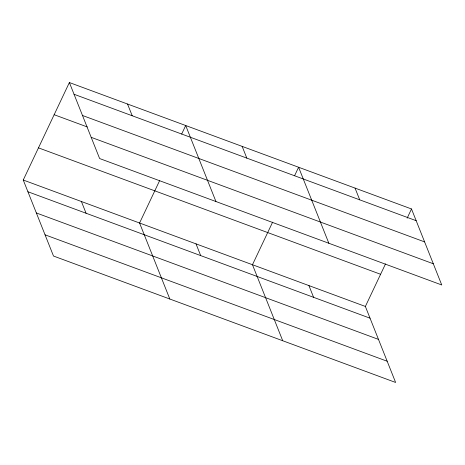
<?xml version="1.0" encoding="UTF-8"?>
<svg xmlns="http://www.w3.org/2000/svg" width="465" height="465" viewBox="0 0 465 465"><rect width="100%" height="100%" fill="white"/><g stroke="black" fill="none" stroke-linecap="round" stroke-linejoin="round"><path stroke-width="0.7" d="M385.514 263.882L365.374 306.452L395.622 382.463L53.498 256.035L23.25 180.025L69.378 82.538L411.502 208.965L441.75 284.975L99.626 158.548L69.378 82.538M159.716 180.443L139.57 223.008L169.818 299.018M181.664 134.06L185.698 125.521L215.946 201.531M272.618 222.16L252.472 264.73L282.72 340.74M294.56 175.782L298.6 167.243L328.848 243.253M407.154 218.161L411.502 208.965M74.045 94.261L416.169 220.695M82.485 115.477L424.609 241.905M54.155 114.71L87.292 126.951M91.187 137.332L433.31 263.765M38.473 147.853L380.597 274.28M23.25 180.025L365.374 306.452M27.917 191.749L370.041 318.182M36.357 212.964L378.481 339.392M45.059 234.819L387.182 361.247M355.051 188.104L359.718 199.834M308.923 285.591L313.59 297.321M242.149 146.382L246.816 158.112M196.021 243.869L200.688 255.599M127.538 104.032L132.205 115.756M81.41 201.519L86.077 213.243"/></g></svg>
